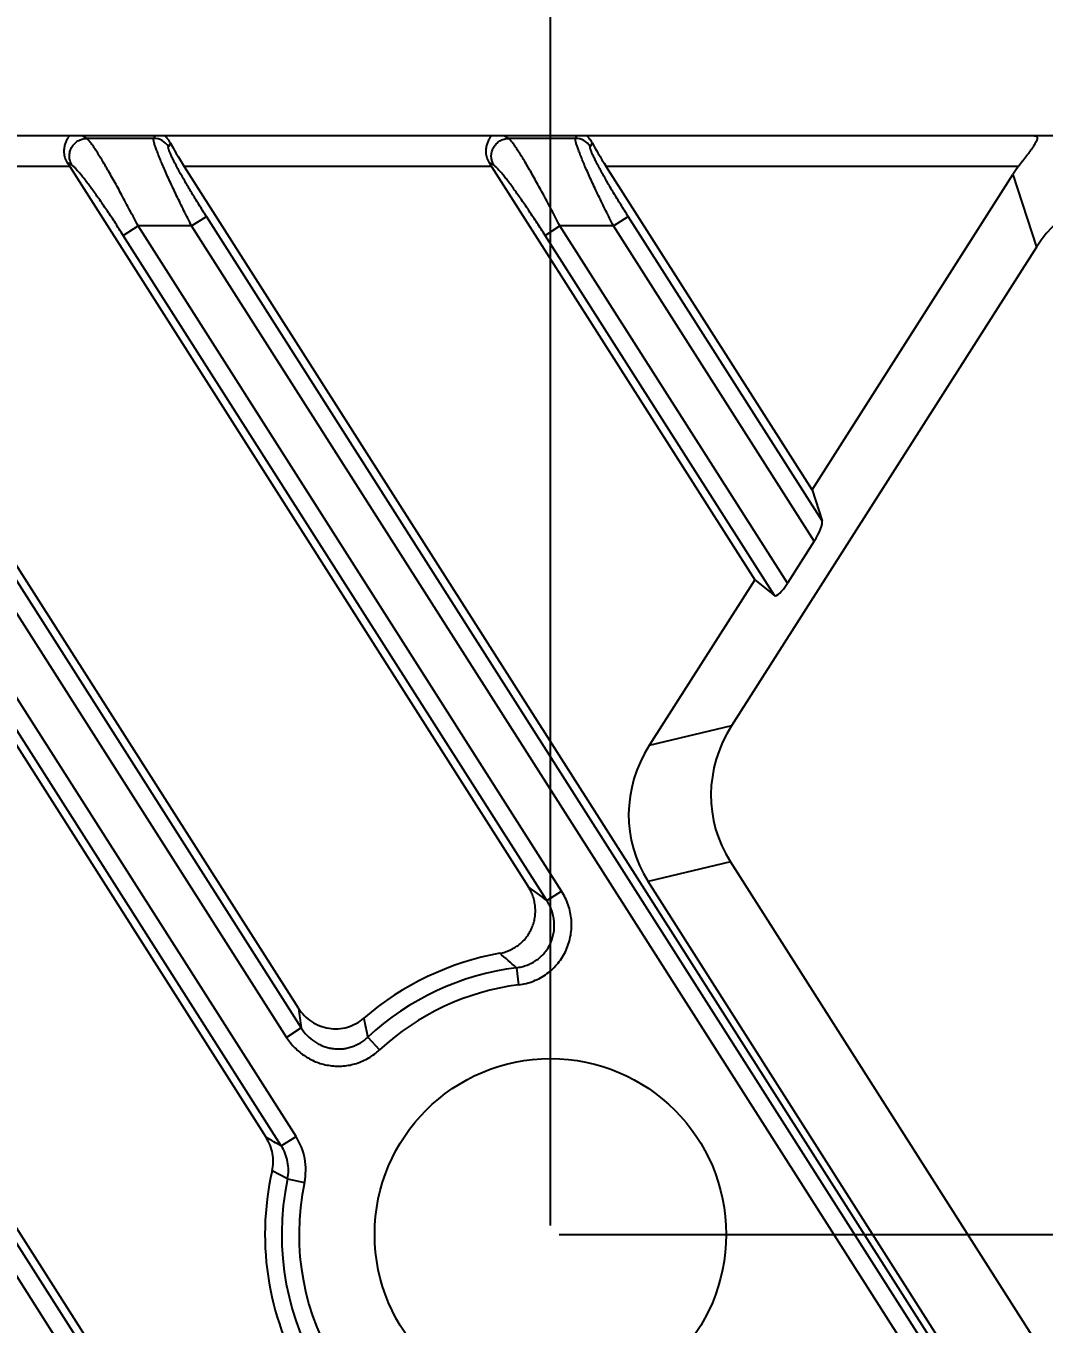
# Model space of a CAD drawing. Header units: millimetres. Extents: x 620 to 19791, y 2539 to 6969.
# Drawn here: x 3077.76 to 3100.94, y 3961.34 to 3990.88 of the extents above; entities that cross this region are included whole.
import ezdxf

# ---------------------------------------------------------------- set-up
doc = ezdxf.new("R2010")
doc.units = ezdxf.units.MM
doc.styles.get("Standard").update_dxf_attribs({"font": 'arial.ttf'})
doc.dimstyles.new('缩小5倍', dxfattribs={"dimtxt": 40, "dimasz": 20, "dimexe": 1, "dimexo": 0.2, "dimgap": 0, "dimtad": 1, "dimtoh": 1, "dimdec": 1, "dimzin": 9, "dimdsep": 46, "dimtxsty": 'Standard', "dimblk": '_FILLED', "dimcen": 0.2, "dimclrd": 256, "dimclre": 256, "dimclrt": 256, "dimadec": 1, "dimazin": 2, "dimtfac": 1, "dimtdec": 1, "dimtofl": 0, "dimtmove": 0, "dimatfit": 3, "dimldrblk": '_FILLED', "dimfxl": 1, "dimtolj": 1, "dimtzin": 0, "dimarcsym": 0})

# ---------------------------------------------------------------- blocks, each defined once
blk = doc.blocks.new('_FILLED')
at = {"color": 0, "linetype": 'ByBlock'}
blk.add_solid([(0, 0), (-1, 0.15), (-1, -0.15)], dxfattribs=at)
blk = doc.blocks.new('*D4')
at = {"lineweight": -2, "transparency": 16777216}
for p, q in [((2541.204, 3961.078), (2541.204, 4164.391)), ((3108.204, 3961.078), (3108.204, 4164.391)), ((2561.204, 4163.391), (3088.204, 4163.391))]:
    blk.add_line(p, q, dxfattribs=at)
at = {"layer": 'Defpoints', "color": 0, "transparency": 16777216}
for p in [(3108.204, 4163.391), (2541.204, 3960.878), (3108.204, 3960.878)]:
    blk.add_point(p, dxfattribs=at)
at = {"lineweight": -2, "transparency": 16777216, "xscale": 20, "yscale": 20, "zscale": 20, "rotation": 180}
blk.add_blockref('_FILLED', (2541.204, 4163.391), dxfattribs=at)
at = {"lineweight": -2, "transparency": 16777216, "xscale": 20, "yscale": 20, "zscale": 20}
blk.add_blockref('_FILLED', (3108.204, 4163.391), dxfattribs=at)
at = {"lineweight": 5, "transparency": 16777216, "insert": (2824.704, 4189.284), "char_height": 40, "attachment_point": 5}
blk.add_mtext('\\A1;567mm [1\'-10 3/8"]', dxfattribs=at)
blk = doc.blocks.new('*D5')
at = {"lineweight": -2, "transparency": 16777216}
for p, q in [((3108.404, 3960.878), (3211.841, 3960.878)), ((3210.841, 3940.878), (3210.841, 3698.378)), ((3108.404, 3678.378), (3211.841, 3678.378))]:
    blk.add_line(p, q, dxfattribs=at)
at = {"layer": 'Defpoints', "color": 0, "transparency": 16777216}
for p in [(3108.204, 3960.878), (3108.204, 3678.378), (3210.841, 3678.378)]:
    blk.add_point(p, dxfattribs=at)
at = {"lineweight": -2, "transparency": 16777216, "xscale": 20, "yscale": 20, "zscale": 20}
for p, rotation in [((3210.841, 3960.878), 90), ((3210.841, 3678.378), 270)]:
    blk.add_blockref('_FILLED', p, dxfattribs=dict(at, rotation=rotation))
at = {"lineweight": 5, "transparency": 16777216, "insert": (3184.947, 3819.628), "char_height": 40, "attachment_point": 5, "rotation": 90}
blk.add_mtext('\\A1;282.5mm [11 1/8"]', dxfattribs=at)
blk = doc.blocks.new('*D6')
at = {"lineweight": -2, "transparency": 16777216}
for p, q in [((2559.704, 3963.578), (2559.704, 4079.175)), ((3089.704, 3963.578), (3089.704, 4079.175)), ((2579.704, 4078.175), (3069.704, 4078.175))]:
    blk.add_line(p, q, dxfattribs=at)
at = {"layer": 'Defpoints', "color": 0, "transparency": 16777216}
for p in [(3089.704, 4078.175), (2559.704, 3963.378), (3089.704, 3963.378)]:
    blk.add_point(p, dxfattribs=at)
at = {"lineweight": -2, "transparency": 16777216, "xscale": 20, "yscale": 20, "zscale": 20, "rotation": 180}
blk.add_blockref('_FILLED', (2559.704, 4078.175), dxfattribs=at)
at = {"lineweight": -2, "transparency": 16777216, "xscale": 20, "yscale": 20, "zscale": 20}
blk.add_blockref('_FILLED', (3089.704, 4078.175), dxfattribs=at)
at = {"lineweight": 5, "transparency": 16777216, "insert": (2824.704, 4104.069), "char_height": 40, "attachment_point": 5}
blk.add_mtext('\\A1;530mm [1\'-8 7/8"]', dxfattribs=at)
blk = doc.blocks.new('*D13')
at = {"lineweight": -2, "transparency": 16777216}
for p, q in [((3089.904, 3963.378), (3291.871, 3963.378)), ((3290.871, 3695.878), (3290.871, 3943.378)), ((3089.904, 3675.878), (3291.871, 3675.878))]:
    blk.add_line(p, q, dxfattribs=at)
at = {"layer": 'Defpoints', "color": 0, "transparency": 16777216}
for p in [(3089.704, 3963.378), (3290.871, 3963.378), (3089.704, 3675.878)]:
    blk.add_point(p, dxfattribs=at)
at = {"lineweight": -2, "transparency": 16777216, "xscale": 20, "yscale": 20, "zscale": 20}
for p, rotation in [((3290.871, 3963.378), 90), ((3290.871, 3675.878), 270)]:
    blk.add_blockref('_FILLED', p, dxfattribs=dict(at, rotation=rotation))
at = {"lineweight": 5, "transparency": 16777216, "insert": (3264.978, 3819.628), "char_height": 40, "attachment_point": 5, "rotation": 90}
blk.add_mtext('\\A1;287.5mm [11 3/8"]', dxfattribs=at)

msp = doc.modelspace()

# ---------------------------------------------------------------- linework, layer by layer
at = {"color": 7, "linetype": 'Continuous'}
for p, q in [((3124.70388, 3988.37829), (2524.70388, 3988.37829)), ((3079.14751, 3988.3193), (3079.03997, 3988.37829)), ((3080.67118, 3988.3193), (3079.14751, 3988.3193)), ((3080.67118, 3988.3193), (3080.70355, 3988.37829)), ((3088.75159, 3988.3193), (3088.64406, 3988.37829)), ((3090.27526, 3988.3193), (3088.75159, 3988.3193)), ((3090.27526, 3988.3193), (3090.30763, 3988.37829)), ((3081.0517, 3988.21594), (3081.00726, 3988.13492)), ((3090.65579, 3988.21594), (3090.61134, 3988.13492)), ((3078.81143, 3987.70672), (3078.70302, 3987.7662)), ((3088.41552, 3987.70672), (3088.3071, 3987.7662)), ((3124.00388, 3890.60276), (3062.15995, 3987.67829)), ((3069.15551, 3987.67829), (3083.23206, 3965.58254)), ((3078.75959, 3987.67829), (3071.76403, 3987.67829)), ((3083.96678, 3968.5238), (3071.76403, 3987.67829)), ((3078.75959, 3987.67829), (3089.19883, 3971.29198)), ((3088.36368, 3987.67829), (3081.36811, 3987.67829)), ((3081.36811, 3987.67829), (3124.00388, 3920.75354)), ((3088.36368, 3987.67829), (3094.3552, 3978.27349)), ((3100.35598, 3987.67829), (3090.97219, 3987.67829)), ((3095.65946, 3980.32076), (3090.97219, 3987.67829)), ((3095.65946, 3980.32076), (3100.2328, 3987.49947)), ((3100.2328, 3987.49947), (3100.76772, 3985.84565)), ((3122.98857, 3891.84886), (3062.66302, 3986.54101)), ((3072.2671, 3986.54101), (3084.03048, 3968.0762)), ((3081.53511, 3986.32691), (3081.87118, 3986.54101)), ((3122.98857, 3921.99964), (3081.87118, 3986.54101)), ((3091.13919, 3986.32691), (3091.47526, 3986.54101)), ((3095.88786, 3979.61463), (3091.47526, 3986.54101)), ((3122.6525, 3891.63476), (3062.32695, 3986.32691)), ((3083.91146, 3965.60535), (3070.71037, 3986.32691)), ((3071.93103, 3986.32691), (3083.69441, 3967.8621)), ((3079.97838, 3986.11281), (3080.31445, 3986.32691)), ((3081.53511, 3986.32691), (3080.31445, 3986.32691)), ((3089.95696, 3971.1912), (3080.31445, 3986.32691)), ((3122.6525, 3921.78554), (3081.53511, 3986.32691)), ((3089.58246, 3986.11281), (3089.91853, 3986.32691)), ((3091.13919, 3986.32691), (3089.91853, 3986.32691)), ((3095.09929, 3978.19474), (3089.91853, 3986.32691)), ((3095.70962, 3979.15277), (3091.13919, 3986.32691)), ((3083.57539, 3965.39124), (3070.3743, 3986.11281)), ((3089.62089, 3970.9771), (3079.97838, 3986.11281)), ((3094.80506, 3977.91497), (3089.58246, 3986.11281)), ((3100.76772, 3985.84565), (3093.82605, 3974.9494)), ((3095.65946, 3980.32076), (3095.88786, 3979.61463)), ((3095.70962, 3979.15277), (3095.09929, 3978.19474)), ((3094.3552, 3978.27349), (3091.9529, 3974.50263)), ((3094.3552, 3978.27349), (3094.80506, 3977.91497)), ((3093.82605, 3974.9494), (3091.9529, 3974.50263)), ((3093.79891, 3971.85543), (3091.92576, 3971.40866)), ((3093.79891, 3971.85543), (3104.59153, 3954.91442)), ((3089.62089, 3970.9771), (3089.95696, 3971.1912)), ((3106.47686, 3948.568), (3091.92576, 3971.40866)), ((3088.92963, 3969.44656), (3088.97948, 3969.05581)), ((3084.03048, 3968.0762), (3083.69441, 3967.8621)), ((3085.54408, 3967.86376), (3085.81194, 3967.57493)), ((3083.57539, 3965.39124), (3083.91146, 3965.60535)), ((3083.7183, 3964.64169), (3083.36601, 3964.82099)), ((3083.7183, 3964.64169), (3084.10373, 3964.56034))]:
    msp.add_line(p, q, dxfattribs=at)
msp.add_circle((3089.70388, 3963.37829), 4, dxfattribs=at)
for centre, radius, start, end in [((3080.66938, 3987.91754), 0.40177, 32.75676, 89.74324), ((3090.27346, 3987.91754), 0.40177, 32.75676, 89.74324), ((3066.52611, 3940.46144), 38.26975, 52.880938, 53.669307), ((3089.70388, 3963.37829), 6.5, 100.222508, 130.83738), ((3071.10933, 3949.25626), 26.92975, 48.567845, 49.635522), ((3089.70388, 3963.37829), 6.11747, 97.271137, 132.842729), ((3089.70388, 3963.37829), 5.72354, 97.271137, 132.842729), ((3140.93473, 3976.40217), 57.51014, 187.8737563, 188.3241828), ((3118.21048, 3974.93947), 33.42394, 191.464706, 192.221761), ((3020.38058, 3852.37488), 129.48468, 60.7876005, 60.9615082), ((3089.70388, 3963.37829), 6.5, 167.176216, 257.823784), ((3089.70388, 3963.37829), 6.11747, 168.081344, 256.918656), ((3089.70388, 3963.37829), 5.72354, 168.081344, 256.918656)]:
    msp.add_arc(centre, radius, start, end, dxfattribs=at)
for centre, major_axis, ratio, start_param, end_param in [((3081.44072, 3987.67829), (-0.44888, 0.69922), 0.07362361, 0.64774565, 1.52356709), ((3091.04481, 3987.67829), (-0.44888, 0.69922), 0.07362361, 0.64774565, 1.52356709), ((3078.68698, 3987.67829), (-0.44888, 0.69922), 0.07362361, -1.61802557, -1.49211468), ((3088.29106, 3987.67829), (-0.44888, 0.69922), 0.07362361, -1.61802557, -1.49211468), ((3102.75983, 3985.68567), (-0.97745, 3.02196), 0.94455279, 0.59195254, 0.66288791), ((3103.29475, 3984.03185), (-0.97745, 3.02196), 0.94455279, -1.30214878, 0.66288791), ((3095.64608, 3979.2525), (0.22786, 0.38148), 0.2395824, -1.69045759, -0.20692772), ((3095.03575, 3978.29448), (0.22786, 0.38148), 0.2395824, -3.17398745, -1.69045759), ((3096.56089, 3973.46181), (-3.12709, -0.74586), 0.93318183, -0.76680266, 0.31229877), ((3094.68774, 3973.01503), (3.12709, 0.74586), 0.93318183, 2.37478999, 3.45389143)]:
    msp.add_ellipse(centre, major_axis=major_axis, ratio=ratio, start_param=start_param, end_param=end_param, dxfattribs=at)
for points, knots in [([(3078.7142, 3988.37829), (3078.71697, 3988.37829), (3078.72092, 3988.37805), (3078.72572, 3988.37683), (3078.72855, 3988.37558), (3078.73081, 3988.37393), (3078.733, 3988.3711), (3078.7338, 3988.36734), (3078.7335, 3988.36334), (3078.7324, 3988.35834), (3078.72965, 3988.35128), (3078.72498, 3988.34193), (3078.71906, 3988.33125), (3078.71216, 3988.31928), (3078.70456, 3988.30606), (3078.69652, 3988.29159), (3078.68515, 3988.27007), (3078.67098, 3988.24022), (3078.65554, 3988.20058), (3078.64232, 3988.15628), (3078.63245, 3988.10754), (3078.62701, 3988.05474), (3078.62714, 3987.99854), (3078.63391, 3987.93994), (3078.64825, 3987.88031), (3078.67079, 3987.82143), (3078.69136, 3987.78413), (3078.70302, 3987.7662)], [0, 0, 0, 0, 0.01257702, 0.01781054, 0.02241465, 0.0265236, 0.03037052, 0.03842193, 0.04317076, 0.04857674, 0.06155964, 0.07744191, 0.09599931, 0.11697772, 0.14012676, 0.16520911, 0.19206469, 0.25060072, 0.31501815, 0.38494195, 0.46013614, 0.54038439, 0.62539426, 0.71467579, 0.80748501, 0.90293529, 1, 1, 1, 1]), ([(3078.81143, 3987.70672), (3078.79307, 3987.73644), (3078.76415, 3987.80129), (3078.7479, 3987.90645), (3078.75958, 3988.01263), (3078.79841, 3988.11234), (3078.86164, 3988.19866), (3078.94492, 3988.26556), (3079.04234, 3988.30836), (3079.11257, 3988.31882), (3079.14751, 3988.3193)], [0, 0, 0, 0, 0.12430883, 0.2491368, 0.37443477, 0.5, 0.62556523, 0.7508632, 0.87569117, 1, 1, 1, 1]), ([(3080.31445, 3986.32691), (3080.25405, 3986.44542), (3080.1334, 3986.6788), (3079.95219, 3987.01936), (3079.80275, 3987.29176), (3079.68685, 3987.49729), (3079.60487, 3987.63979), (3079.52678, 3987.77247), (3079.4533, 3987.89402), (3079.3852, 3988.00308), (3079.32328, 3988.09827), (3079.27542, 3988.168), (3079.24064, 3988.21567), (3079.21789, 3988.24533), (3079.19727, 3988.27057), (3079.17888, 3988.29126), (3079.16279, 3988.30731), (3079.15238, 3988.31595), (3079.14751, 3988.3193)], [0, 0, 0, 0, 0.17245735, 0.34060402, 0.50013324, 0.57526366, 0.64651599, 0.71326702, 0.77486973, 0.83065721, 0.87995311, 0.92209298, 0.9402833, 0.95645648, 0.97055233, 0.98252214, 0.99233585, 1, 1, 1, 1]), ([(3081.53511, 3986.32691), (3081.47619, 3986.44251), (3081.36113, 3986.67146), (3081.22211, 3986.95652), (3081.11649, 3987.17882), (3081.04229, 3987.33804), (3080.97279, 3987.49047), (3080.90869, 3987.63466), (3080.85073, 3987.76907), (3080.79964, 3987.89215), (3080.75611, 3988.00231), (3080.72079, 3988.09806), (3080.69735, 3988.1684), (3080.68346, 3988.2165), (3080.67607, 3988.2459), (3080.67105, 3988.27081), (3080.66842, 3988.29114), (3080.66813, 3988.30528), (3080.66941, 3988.31414), (3080.6705, 3988.31774), (3080.67118, 3988.3193)], [0, 0, 0, 0, 0.17862961, 0.35274656, 0.43660497, 0.51745044, 0.59457792, 0.66724445, 0.73467739, 0.79608748, 0.85069131, 0.89774174, 0.93657107, 0.95273152, 0.96665189, 0.97830457, 0.98768958, 0.99485788, 0.99766249, 1, 1, 1, 1]), ([(3081.0517, 3988.21594), (3081.0454, 3988.22825), (3081.03229, 3988.25144), (3081.01106, 3988.28316), (3080.99309, 3988.30664), (3080.97936, 3988.32332), (3080.97002, 3988.3343), (3080.96156, 3988.34415), (3080.95424, 3988.3528), (3080.94836, 3988.36022), (3080.94459, 3988.36571), (3080.94268, 3988.36954), (3080.94172, 3988.37229), (3080.94162, 3988.37504), (3080.94315, 3988.37687), (3080.94482, 3988.37773), (3080.94698, 3988.37821), (3080.94859, 3988.37829), (3080.94947, 3988.37829)], [0, 0, 0, 0, 0.20431607, 0.3928965, 0.56340713, 0.64080907, 0.71209849, 0.7763343, 0.83253051, 0.87952768, 0.91623823, 0.93059355, 0.9423925, 0.95973067, 0.96749726, 0.97630571, 0.98700232, 1, 1, 1, 1]), ([(3088.31828, 3988.37829), (3088.32105, 3988.37829), (3088.325, 3988.37805), (3088.3298, 3988.37683), (3088.33263, 3988.37558), (3088.33489, 3988.37393), (3088.33708, 3988.3711), (3088.33788, 3988.36734), (3088.33758, 3988.36334), (3088.33649, 3988.35834), (3088.33373, 3988.35128), (3088.32906, 3988.34193), (3088.32314, 3988.33125), (3088.31624, 3988.31928), (3088.30864, 3988.30606), (3088.3006, 3988.29159), (3088.28923, 3988.27007), (3088.27506, 3988.24022), (3088.25962, 3988.20058), (3088.2464, 3988.15628), (3088.23653, 3988.10754), (3088.23109, 3988.05474), (3088.23122, 3987.99854), (3088.23799, 3987.93994), (3088.25233, 3987.88031), (3088.27488, 3987.82143), (3088.29544, 3987.78413), (3088.3071, 3987.7662)], [0, 0, 0, 0, 0.01257702, 0.01781054, 0.02241465, 0.0265236, 0.03037052, 0.03842193, 0.04317076, 0.04857674, 0.06155964, 0.07744191, 0.09599931, 0.11697772, 0.14012676, 0.16520911, 0.19206469, 0.25060072, 0.31501815, 0.38494195, 0.46013614, 0.54038439, 0.62539426, 0.71467579, 0.80748501, 0.90293529, 1, 1, 1, 1]), ([(3088.41552, 3987.70672), (3088.39715, 3987.73644), (3088.36823, 3987.80129), (3088.35198, 3987.90645), (3088.36366, 3988.01263), (3088.40249, 3988.11234), (3088.46572, 3988.19866), (3088.549, 3988.26556), (3088.64642, 3988.30836), (3088.71666, 3988.31882), (3088.75159, 3988.3193)], [0, 0, 0, 0, 0.12430883, 0.2491368, 0.37443477, 0.5, 0.62556523, 0.7508632, 0.87569117, 1, 1, 1, 1]), ([(3089.91853, 3986.32691), (3089.85813, 3986.44542), (3089.73748, 3986.6788), (3089.55628, 3987.01936), (3089.40683, 3987.29176), (3089.29093, 3987.49729), (3089.20895, 3987.63979), (3089.13086, 3987.77247), (3089.05738, 3987.89402), (3088.98928, 3988.00308), (3088.92736, 3988.09827), (3088.8795, 3988.168), (3088.84472, 3988.21567), (3088.82197, 3988.24533), (3088.80135, 3988.27057), (3088.78296, 3988.29126), (3088.76687, 3988.30731), (3088.75646, 3988.31595), (3088.75159, 3988.3193)], [0, 0, 0, 0, 0.17245735, 0.34060402, 0.50013324, 0.57526366, 0.64651599, 0.71326702, 0.77486973, 0.83065721, 0.87995311, 0.92209298, 0.9402833, 0.95645648, 0.97055233, 0.98252214, 0.99233585, 1, 1, 1, 1]), ([(3091.13919, 3986.32691), (3091.08027, 3986.44251), (3090.96522, 3986.67146), (3090.82619, 3986.95652), (3090.72057, 3987.17882), (3090.64637, 3987.33804), (3090.57687, 3987.49047), (3090.51277, 3987.63466), (3090.45481, 3987.76907), (3090.40372, 3987.89215), (3090.36019, 3988.00231), (3090.32487, 3988.09806), (3090.30143, 3988.1684), (3090.28754, 3988.2165), (3090.28015, 3988.2459), (3090.27513, 3988.27081), (3090.27251, 3988.29114), (3090.27221, 3988.30528), (3090.27349, 3988.31414), (3090.27458, 3988.31774), (3090.27526, 3988.3193)], [0, 0, 0, 0, 0.17862961, 0.35274656, 0.43660497, 0.51745044, 0.59457792, 0.66724445, 0.73467739, 0.79608748, 0.85069131, 0.89774174, 0.93657107, 0.95273152, 0.96665189, 0.97830457, 0.98768958, 0.99485788, 0.99766249, 1, 1, 1, 1]), ([(3090.65579, 3988.21594), (3090.64948, 3988.22825), (3090.63637, 3988.25143), (3090.61514, 3988.28316), (3090.59717, 3988.30664), (3090.58344, 3988.32332), (3090.5741, 3988.3343), (3090.56565, 3988.34415), (3090.55832, 3988.3528), (3090.55244, 3988.36022), (3090.54867, 3988.36571), (3090.54677, 3988.36954), (3090.5458, 3988.37229), (3090.5457, 3988.37504), (3090.54723, 3988.37687), (3090.5489, 3988.37773), (3090.55106, 3988.37821), (3090.55267, 3988.37829), (3090.55355, 3988.37829)], [0, 0, 0, 0, 0.20431744, 0.39289585, 0.56340273, 0.64080564, 0.71209165, 0.77632748, 0.83252891, 0.87952524, 0.91623259, 0.93059121, 0.94239371, 0.95973252, 0.96750106, 0.9763091, 0.98700364, 1, 1, 1, 1]), ([(3100.71517, 3988.37829), (3100.72056, 3988.37829), (3100.73085, 3988.3778), (3100.74542, 3988.37523), (3100.75817, 3988.37069), (3100.76889, 3988.36403), (3100.77723, 3988.35507), (3100.78283, 3988.34387), (3100.78553, 3988.33064), (3100.7854, 3988.31556), (3100.78257, 3988.29872), (3100.77717, 3988.28024), (3100.76938, 3988.26025), (3100.75552, 3988.23064), (3100.73322, 3988.19117), (3100.70139, 3988.14173), (3100.66495, 3988.08937), (3100.62513, 3988.03471), (3100.58285, 3987.97823), (3100.53887, 3987.92024), (3100.49375, 3987.86102), (3100.43245, 3987.7804), (3100.38651, 3987.71935), (3100.35598, 3987.67829)], [0, 0, 0, 0, 0.01831816, 0.0349943, 0.05014724, 0.06411979, 0.07753353, 0.09125373, 0.10618385, 0.12305014, 0.1422925, 0.16409811, 0.18845657, 0.2152463, 0.27529162, 0.34251504, 0.41529715, 0.49232624, 0.57261409, 0.655373, 0.73998063, 0.82593009, 1, 1, 1, 1]), ([(3081.87118, 3986.54101), (3081.81387, 3986.63097), (3081.70159, 3986.80964), (3081.53987, 3987.0746), (3081.41248, 3987.29041), (3081.31786, 3987.45592), (3081.25323, 3987.57179), (3081.19431, 3987.68059), (3081.14194, 3987.78095), (3081.09694, 3987.87143), (3081.0649, 3987.94021), (3081.0438, 3987.98928), (3081.03106, 3988.02098), (3081.02073, 3988.04918), (3081.01285, 3988.07373), (3081.00747, 3988.09452), (3081.00489, 3988.10954), (3081.00432, 3988.1196), (3081.00462, 3988.12703), (3081.00576, 3988.13219), (3081.00726, 3988.13492)], [0, 0, 0, 0, 0.1756725, 0.34751936, 0.51119641, 0.58838076, 0.66148693, 0.72969961, 0.79214529, 0.84791499, 0.8961025, 0.91708689, 0.93586948, 0.95237199, 0.96653128, 0.97831341, 0.98772715, 0.99157067, 0.994868, 1, 1, 1, 1]), ([(3091.47526, 3986.54101), (3091.41795, 3986.63097), (3091.30567, 3986.80964), (3091.14396, 3987.0746), (3091.01656, 3987.29041), (3090.92194, 3987.45592), (3090.85731, 3987.57179), (3090.7984, 3987.68059), (3090.74602, 3987.78095), (3090.70102, 3987.87143), (3090.66899, 3987.94021), (3090.64788, 3987.98928), (3090.63514, 3988.02098), (3090.62481, 3988.04918), (3090.61693, 3988.07373), (3090.61155, 3988.09452), (3090.60897, 3988.10954), (3090.6084, 3988.1196), (3090.6087, 3988.12703), (3090.60984, 3988.13219), (3090.61134, 3988.13492)], [0, 0, 0, 0, 0.1756725, 0.34751936, 0.51119641, 0.58838076, 0.66148693, 0.72969961, 0.79214529, 0.84791499, 0.8961025, 0.91708689, 0.93586948, 0.95237199, 0.96653128, 0.97831341, 0.98772715, 0.99157067, 0.994868, 1, 1, 1, 1]), ([(3079.97838, 3986.11281), (3079.91893, 3986.20611), (3079.80015, 3986.38996), (3079.62173, 3986.65842), (3079.47435, 3986.87359), (3079.35959, 3987.03672), (3079.27781, 3987.15069), (3079.19949, 3987.25744), (3079.12536, 3987.35588), (3079.05621, 3987.44483), (3078.99291, 3987.52305), (3078.94381, 3987.58061), (3078.90799, 3987.62015), (3078.88441, 3987.64492), (3078.863, 3987.66604), (3078.84387, 3987.68339), (3078.82714, 3987.69684), (3078.81642, 3987.70398), (3078.81143, 3987.70672)], [0, 0, 0, 0, 0.16759959, 0.3315838, 0.48829557, 0.56269303, 0.63372748, 0.70079917, 0.76325798, 0.82040013, 0.87147276, 0.91569321, 0.93499019, 0.95228514, 0.96749393, 0.9805445, 0.99138436, 1, 1, 1, 1]), ([(3089.58246, 3986.11281), (3089.52302, 3986.20611), (3089.40423, 3986.38996), (3089.22581, 3986.65842), (3089.07843, 3986.87359), (3088.96367, 3987.03672), (3088.88189, 3987.15069), (3088.80357, 3987.25744), (3088.72944, 3987.35588), (3088.66029, 3987.44483), (3088.59699, 3987.52305), (3088.54789, 3987.58061), (3088.51207, 3987.62015), (3088.48849, 3987.64492), (3088.46708, 3987.66604), (3088.44796, 3987.68339), (3088.43122, 3987.69684), (3088.4205, 3987.70398), (3088.41552, 3987.70672)], [0, 0, 0, 0, 0.16759959, 0.3315838, 0.48829557, 0.56269303, 0.63372748, 0.70079917, 0.76325798, 0.82040013, 0.87147276, 0.91569321, 0.93499019, 0.95228514, 0.96749393, 0.9805445, 0.99138436, 1, 1, 1, 1]), ([(3088.55032, 3969.77511), (3088.5903, 3969.78232), (3088.66949, 3969.80159), (3088.78383, 3969.8447), (3088.89203, 3969.90152), (3088.99237, 3969.97129), (3089.08325, 3970.05301), (3089.16319, 3970.14545), (3089.23094, 3970.24717), (3089.28542, 3970.35657), (3089.32585, 3970.47191), (3089.35167, 3970.59136), (3089.3626, 3970.71307), (3089.35863, 3970.83521), (3089.33995, 3970.95596), (3089.30699, 3971.07363), (3089.26037, 3971.18655), (3089.22066, 3971.25771), (3089.19883, 3971.29198)], [0, 0, 0, 0, 0.0624955, 0.12500234, 0.18749877, 0.24999843, 0.31249721, 0.37499725, 0.43749716, 0.49999616, 0.56249501, 0.62499495, 0.68749602, 0.74999666, 0.81249756, 0.87499471, 0.93750361, 1, 1, 1, 1]), ([(3088.97948, 3969.05581), (3089.03741, 3969.0632), (3089.1525, 3969.08516), (3089.3196, 3969.13928), (3089.4786, 3969.214), (3089.62684, 3969.30829), (3089.7618, 3969.42076), (3089.8812, 3969.54965), (3089.98299, 3969.69285), (3090.06551, 3969.84796), (3090.12744, 3970.01237), (3090.16792, 3970.18332), (3090.18647, 3970.35801), (3090.18303, 3970.53365), (3090.15789, 3970.70749), (3090.11167, 3970.87696), (3090.04529, 3971.03957), (3089.98834, 3971.14194), (3089.95696, 3971.1912)], [0, 0, 0, 0, 0.06249898, 0.12499925, 0.18749773, 0.2499964, 0.31249408, 0.37499157, 0.43748921, 0.49998721, 0.56248555, 0.62498431, 0.68748394, 0.74998432, 0.81248604, 0.87498708, 0.93749573, 1, 1, 1, 1]), ([(3088.92963, 3969.44656), (3088.97134, 3969.45139), (3089.05429, 3969.46616), (3089.17495, 3969.50365), (3089.28995, 3969.55623), (3089.39723, 3969.62327), (3089.49482, 3969.70384), (3089.58089, 3969.79665), (3089.65385, 3969.90009), (3089.71242, 3970.01229), (3089.75566, 3970.1312), (3089.78302, 3970.25468), (3089.79431, 3970.38058), (3089.78966, 3970.50683), (3089.76949, 3970.63147), (3089.73443, 3970.75269), (3089.68527, 3970.86882), (3089.64368, 3970.94191), (3089.62089, 3970.9771)], [0, 0, 0, 0, 0.06245788, 0.12494985, 0.18747053, 0.25001765, 0.31258351, 0.37516069, 0.4377403, 0.50031308, 0.56287023, 0.62540456, 0.68791121, 0.75038701, 0.81283172, 0.87524446, 0.93763674, 1, 1, 1, 1]), ([(3083.96678, 3968.5238), (3084.00495, 3968.4639), (3084.09396, 3968.35165), (3084.25933, 3968.21492), (3084.44988, 3968.11598), (3084.65715, 3968.05996), (3084.87165, 3968.04989), (3085.08327, 3968.08649), (3085.28188, 3968.16793), (3085.39971, 3968.24955), (3085.45344, 3968.29599)], [0, 0, 0, 0, 0.12501517, 0.25001872, 0.37502001, 0.50001647, 0.62500985, 0.75000293, 0.87499737, 1, 1, 1, 1]), ([(3084.03048, 3968.0762), (3084.06915, 3968.01464), (3084.15945, 3967.8991), (3084.30009, 3967.7815), (3084.4256, 3967.70716), (3084.52542, 3967.66193), (3084.62964, 3967.628), (3084.73704, 3967.60591), (3084.84627, 3967.59606), (3084.95592, 3967.59865), (3085.06458, 3967.61369), (3085.17082, 3967.64098), (3085.27326, 3967.68015), (3085.37062, 3967.7306), (3085.46169, 3967.7916), (3085.51755, 3967.83876), (3085.54408, 3967.86376)], [0, 0, 0, 0, 0.1246836, 0.24943228, 0.31192759, 0.37444375, 0.43697892, 0.49953018, 0.56209379, 0.62466548, 0.68724051, 0.7498133, 0.8123802, 0.87493293, 0.93748132, 1, 1, 1, 1]), ([(3083.69441, 3967.8621), (3083.7217, 3967.81926), (3083.78086, 3967.73638), (3083.8822, 3967.62218), (3083.99515, 3967.51942), (3084.11845, 3967.42935), (3084.25077, 3967.35312), (3084.39059, 3967.29173), (3084.53629, 3967.24601), (3084.68615, 3967.21662), (3084.83834, 3967.20397), (3084.99099, 3967.20828), (3085.14222, 3967.22954), (3085.29016, 3967.26747), (3085.43296, 3967.32159), (3085.56891, 3967.39117), (3085.69635, 3967.4753), (3085.77469, 3967.54038), (3085.81194, 3967.57493)], [0, 0, 0, 0, 0.062497, 0.12500326, 0.18750077, 0.25000144, 0.31250069, 0.37499988, 0.43749896, 0.49999783, 0.56249646, 0.62499511, 0.68749403, 0.74999297, 0.81249338, 0.87499156, 0.93750114, 1, 1, 1, 1]), ([(3083.36601, 3964.82099), (3083.38067, 3964.88538), (3083.39706, 3965.01749), (3083.38182, 3965.21629), (3083.32785, 3965.40821), (3083.26755, 3965.52684), (3083.23206, 3965.58254)], [0, 0, 0, 0, 0.24999584, 0.49998782, 0.74998511, 1, 1, 1, 1]), ([(3084.10373, 3964.56034), (3084.12245, 3964.64904), (3084.14244, 3964.83064), (3084.11885, 3965.10326), (3084.04325, 3965.36623), (3083.96018, 3965.52888), (3083.91146, 3965.60535)], [0, 0, 0, 0, 0.24999222, 0.49998062, 0.74997819, 1, 1, 1, 1]), ([(3083.7183, 3964.64169), (3083.73151, 3964.70549), (3083.74518, 3964.83607), (3083.72681, 3965.0318), (3083.67106, 3965.2202), (3083.61065, 3965.33655), (3083.57539, 3965.39124)], [0, 0, 0, 0, 0.25015002, 0.50019787, 0.75014189, 1, 1, 1, 1])]:
    msp.add_open_spline(points, degree=3, knots=knots, dxfattribs=at)

# ---------------------------------------------------------------- dimensions: what is measured, and where the dimension line sits
at = {"color": 1, "lineweight": 5}
for base, p1, p2, picture, middle in [((3108.20388, 4163.39059), (2541.20388, 3960.87829), (3108.20388, 3960.87829), '*D4', (2824.70388, 4163.39059)), ((3089.70388, 4078.17505), (2559.70388, 3963.37829), (3089.70388, 3963.37829), '*D6', (2824.70388, 4078.17505))]:
    dim = msp.add_linear_dim(base=base, p1=p1, p2=p2, dimstyle='缩小5倍', override={"dimpost": 'mm'}, dxfattribs=at)
    dim.commit()
    dim.dimension.update_dxf_attribs({"geometry": picture, "text_midpoint": middle, "dimtype": 160})
at = {"color": 6, "lineweight": 5}
dim = msp.add_linear_dim(base=(3290.87114, 3963.37829), p1=(3089.70388, 3675.87829), p2=(3089.70388, 3963.37829), angle=90, dimstyle='缩小5倍', override={"dimpost": 'mm'}, dxfattribs=at)
dim.commit()
dim.dimension.update_dxf_attribs({"geometry": '*D13', "text_midpoint": (3290.87114, 3819.62829), "dimtype": 160})
at = {"color": 1, "lineweight": 5}
dim = msp.add_linear_dim(base=(3210.84095, 3678.37829), p1=(3108.20388, 3960.87829), p2=(3108.20388, 3678.37829), angle=90, dimstyle='缩小5倍', override={"dimpost": 'mm'}, dxfattribs=at)
dim.commit()
dim.dimension.update_dxf_attribs({"geometry": '*D5', "text_midpoint": (3210.84095, 3819.62829), "dimtype": 160})

doc.saveas('drawing.dxf')
